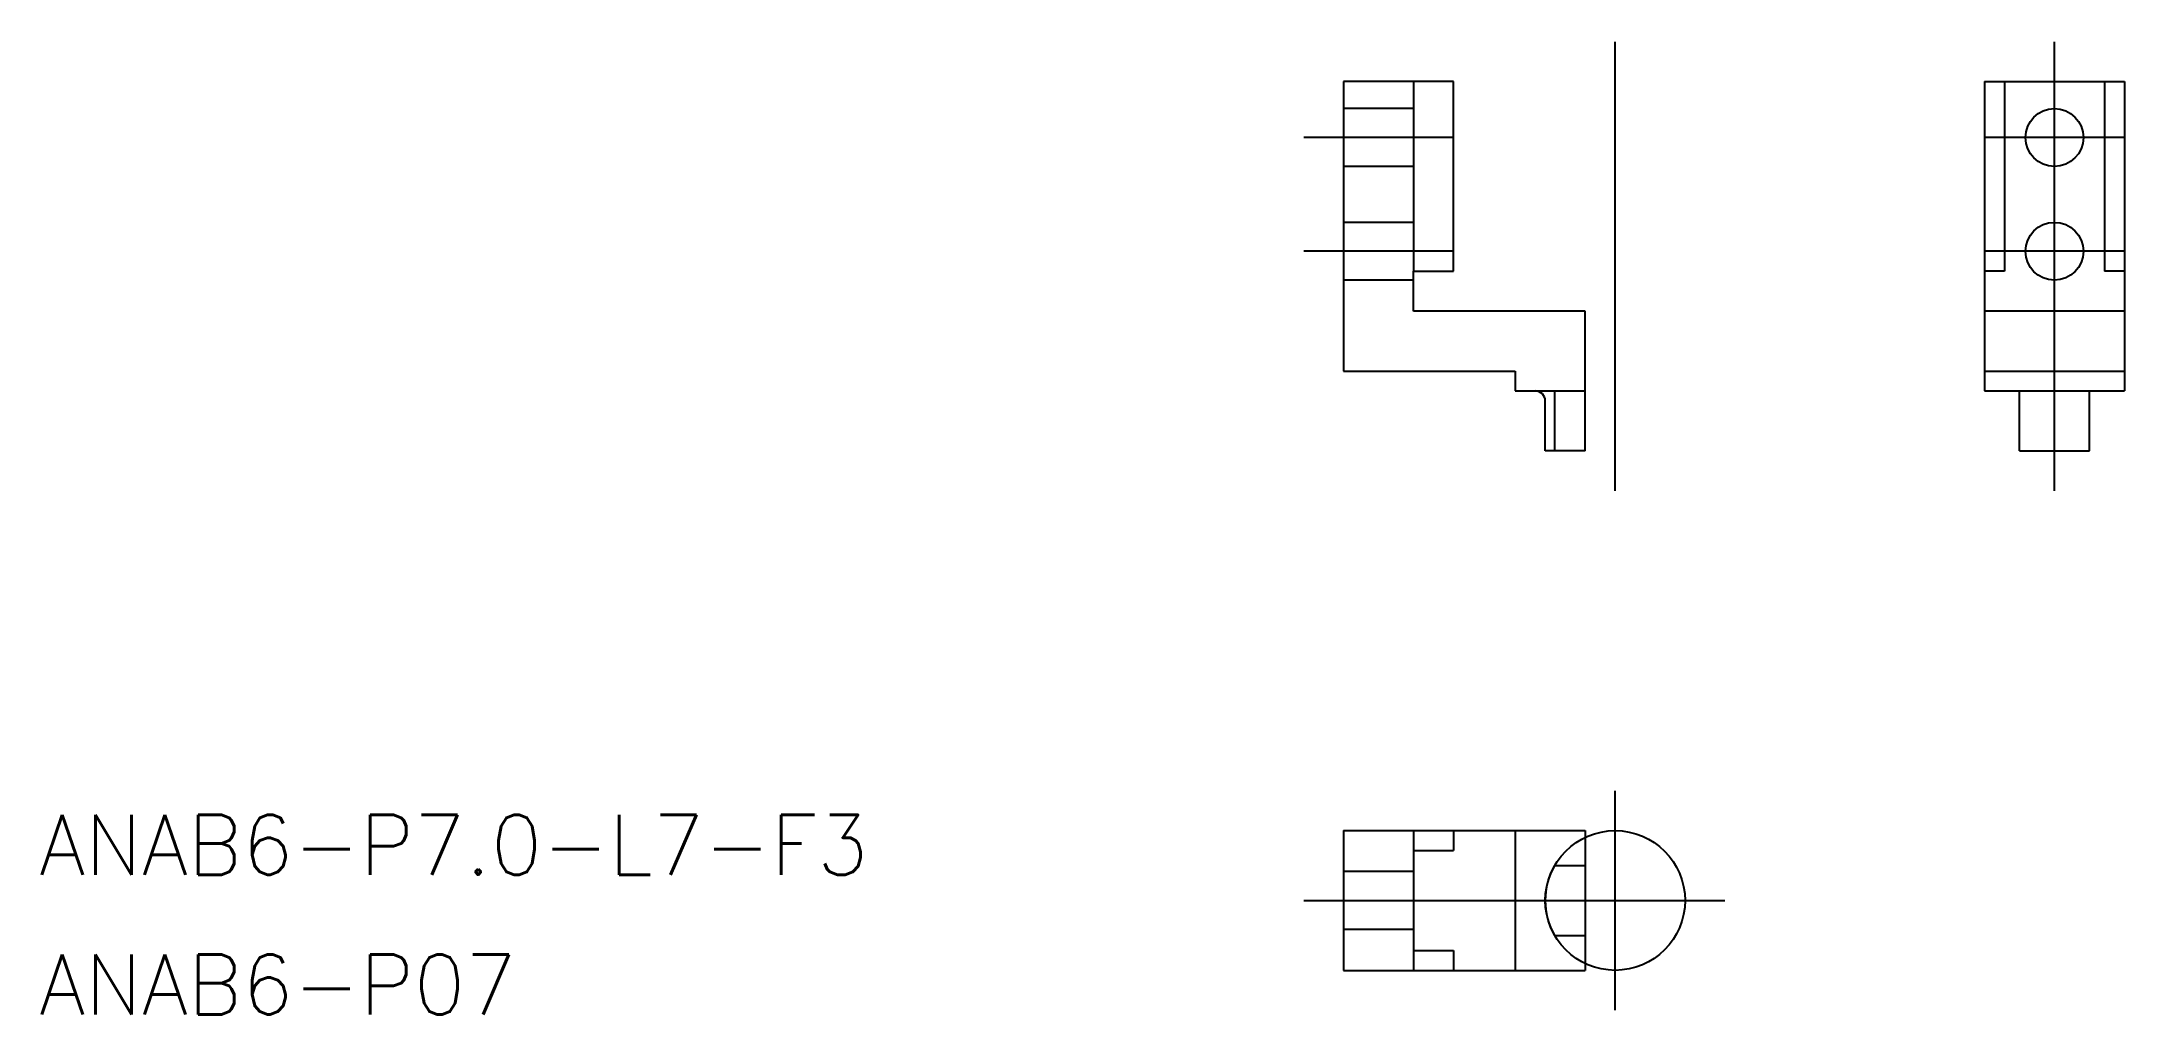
# Model space of a CAD drawing. Extents: x -79 to 25, y -6 to 43.
import ezdxf

# ---------------------------------------------------------------- set-up
doc = ezdxf.new("R2010")
doc.units = 0
for name, pattern in [('CENTER', [50.8, 31.75, -6.35, 6.35, -6.35]), ('DASHED', [19.05, 12.7, -6.35]), ('PHANTOM', [63.5, 31.75, -6.35, 6.35, -6.35, 6.35, -6.35])]:
    doc.linetypes.add(name, pattern=pattern)
doc.layers.get('0').update_dxf_attribs({"linetype": 'CONTINUOUS'})
doc.layers.add('CENTER', color=1, linetype='CONTINUOUS')
doc.styles.get("Standard").update_dxf_attribs({"font": 'txt.shx', "height": 3, "bigfont": 'bigfont.shx'})

msp = doc.modelspace()

# ---------------------------------------------------------------- linework, layer by layer
at = {"color": 7, "linetype": 'CONTINUOUS'}
for p, q in [((-8.1, 41.03), (-13.6, 41.03)), ((-13.6, 41.03), (-13.6, 26.53)), ((-8.1, 31.53), (-8.1, 41.03)), ((18.5, 41.03), (18.5, 25.53)), ((18.5, 41.03), (25.5, 41.03)), ((19.5, 41.03), (19.5, 31.53)), ((24.5, 41.03), (24.5, 31.53)), ((25.5, 41.03), (25.5, 25.53)), ((-10.1, 31.53), (-8.1, 31.53)), ((-10.1, 29.53), (-10.1, 31.53)), ((19.5, 31.53), (18.5, 31.53)), ((25.5, 31.53), (24.5, 31.53)), ((-1.5, 29.53), (-10.1, 29.53)), ((-1.5, 22.53), (-1.5, 29.53)), ((25.5, 29.53), (18.5, 29.53)), ((-13.6, 26.53), (-5, 26.53)), ((-5, 26.53), (-5, 25.53)), ((-5, 25.53), (-1.5, 25.53)), ((-3.5, 22.53), (-3.5, 25.03)), ((-3.03, 25.53), (-3.03, 22.53)), ((18.5, 25.53), (20.25, 25.53)), ((20.25, 22.53), (20.25, 25.53)), ((23.75, 22.53), (23.75, 25.53)), ((23.75, 25.53), (25.5, 25.53)), ((-1.5, 22.53), (-3.5, 22.53)), ((20.25, 22.53), (23.75, 22.53)), ((-13.6, 3.5), (-13.6, -3.5)), ((-13.6, 3.5), (-1.5, 3.5)), ((-5, 3.5), (-5, -3.5)), ((-1.5, 3.5), (-1.5, -3.5)), ((-3.03, 1.75), (-1.5, 1.75)), ((-3.03, -1.75), (-1.5, -1.75)), ((-13.6, -3.5), (-1.5, -3.5))]:
    msp.add_line(p, q, dxfattribs=at)
at = {"color": 3, "linetype": 'DASHED'}
for p, q in [((-10.1, 41.03), (-10.1, 31.53)), ((-10.1, 39.68), (-13.6, 39.68)), ((-10.1, 36.78), (-13.6, 36.78)), ((-10.1, 33.98), (-13.6, 33.98)), ((-10.1, 31.08), (-13.6, 31.08)), ((18.5, 26.53), (25.5, 26.53)), ((20.25, 25.53), (23.75, 25.53)), ((-10.1, 3.5), (-10.1, -3.5)), ((-8.1, 3.5), (-8.1, 2.5)), ((-10.1, 2.5), (-8.1, 2.5)), ((-10.1, 1.45), (-13.6, 1.45)), ((-10.1, -1.45), (-13.6, -1.45)), ((-10.1, -2.5), (-8.1, -2.5)), ((-8.1, -2.5), (-8.1, -3.5))]:
    msp.add_line(p, q, dxfattribs=at)
at = {"color": 7, "linetype": 'CONTINUOUS'}
for centre in [(22, 38.23), (22, 32.53)]:
    msp.add_circle(centre, 1.45, dxfattribs=at)
at = {"color": 3, "linetype": 'PHANTOM'}
msp.add_circle((0, 0), 3.5, dxfattribs=at)
at = {"color": 7, "linetype": 'CONTINUOUS'}
for centre, radius, start, end in [((-4, 25.03), 0.5, 0, 90), ((0, 0), 3.5, 150, 210)]:
    msp.add_arc(centre, radius, start, end, dxfattribs=at)
at = {"layer": 'CENTER', "color": 1, "linetype": 'CENTER'}
for p, q in [((0, 20.53), (0, 43.03)), ((22, 20.53), (22, 43.03)), ((-8.1, 38.23), (-15.6, 38.23)), ((25.45, 38.23), (18.55, 38.23)), ((-8.1, 32.53), (-15.6, 32.53)), ((25.45, 32.53), (18.55, 32.53)), ((0, -5.5), (0, 5.5)), ((-15.6, 0), (5.5, 0))]:
    msp.add_line(p, q, dxfattribs=at)

# ---------------------------------------------------------------- texts
at = {"color": 7, "linetype": 'CONTINUOUS'}
for s, p in [('ANAB6-P7.0-L7-F3', (-78.93, 1.29)), ('ANAB6-P07', (-78.93, -5.71))]:
    msp.add_text(s, height=3, dxfattribs=at).set_placement(p)

doc.saveas('drawing.dxf')
